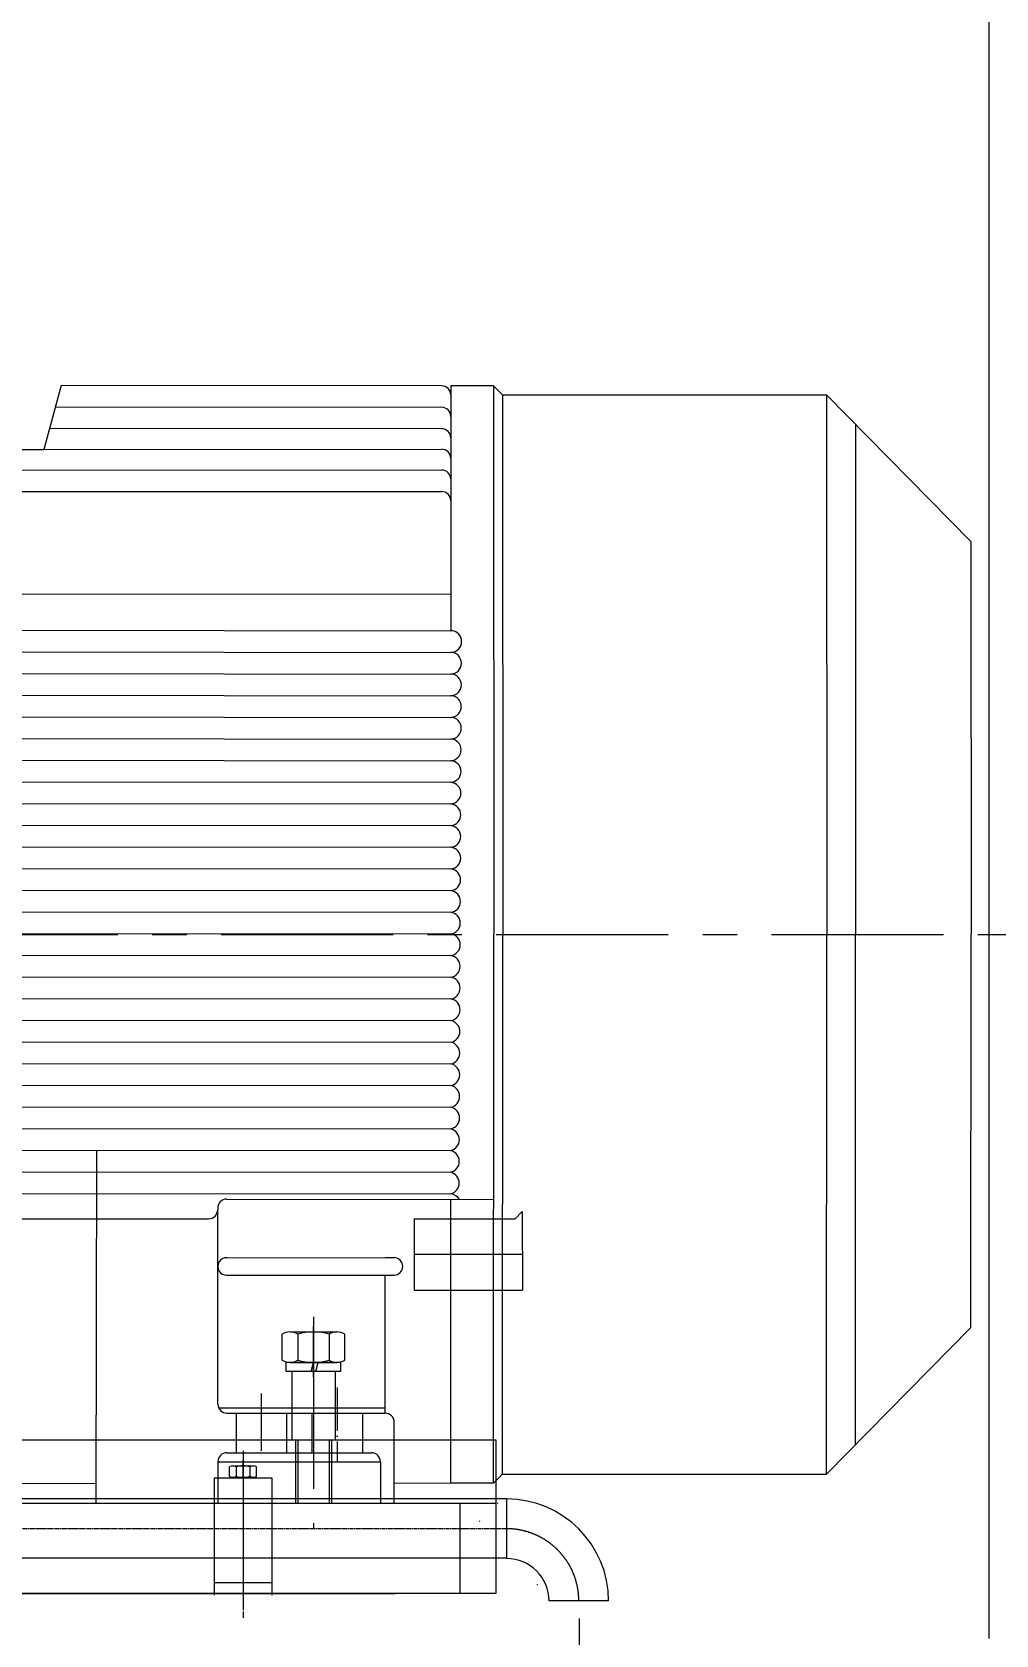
# Model space of a CAD drawing. Header units: millimetres. Extents: x 1925 to 561113, y 7411 to 433459.
# Drawn here: x 497628 to 511187, y 176306 to 198861 of the extents above; entities that cross this region are included whole.
import ezdxf

# ---------------------------------------------------------------- set-up
doc = ezdxf.new("R2010")
doc.units = ezdxf.units.MM
doc.header["$LTSCALE"] = 25.4
for name, pattern in [('ACAD_ISO02W100', [15, 12, -3]), ('ACAD_ISO04W100', [30, 24, -3, 0, -3]), ('CENTER', [50.8, 31.75, -6.35, 6.35, -6.35]), ('CHAIN', [0.7087, 0.4724, -0.0591, 0.1181, -0.0591]), ('EB_DASHDOT', [39, 30, -3, 3, -3])]:
    doc.linetypes.add(name, pattern=pattern)
doc.layers.get('Defpoints').update_dxf_attribs({"lineweight": 5})
for name, color, linetype, lineweight in [('CAXA0', 7, 'Continuous', 5), ('CAXA1', 5, 'CENTER', 5), ('CAXA3', 7, 'Continuous', 5), ('图层1', 1, 'ACAD_ISO04W100', 5), ('虚线', 6, 'ACAD_ISO02W100', 5)]:
    doc.layers.add(name, color=color, linetype=linetype, lineweight=lineweight)
doc.styles.add('Roman', font='romans')
doc.styles.get("Standard").update_dxf_attribs({"font": 'arial.ttf'})
doc.dimstyles.new('ISO-25', dxfattribs={"dimscale": 30, "dimtxt": 38.1, "dimasz": 38.1, "dimexe": 50.8, "dimexo": 50.8, "dimgap": 15.875, "dimtad": 1, "dimtih": 1, "dimtoh": 1, "dimdec": 1, "dimlfac": 0.03937, "dimdsep": 46, "dimtxsty": 'Standard', "dimcen": 63.5, "dimclrd": 7, "dimclre": 7, "dimclrt": 7, "dimadec": 0, "dimazin": 0, "dimtfac": 1, "dimtdec": 1, "dimtmove": 0, "dimatfit": 3, "dimfxl": 25.4, "dimlwd": 5, "dimlwe": 5, "dimarcsym": 0})

# ---------------------------------------------------------------- blocks, each defined once
blk = doc.blocks.new('*D10')
at = {"color": 7, "linetype": 'Continuous', "lineweight": 5, "transparency": 16777216}
for p, q in [((512610, 208005), (523827, 208005)), ((522303, 206862), (522303, 194228)), ((522303, 165968), (522303, 189084)), ((515214, 164825), (523827, 164825))]:
    blk.add_line(p, q, dxfattribs=at)
at = {"color": 7, "transparency": 16777216}
for points in [[(522113, 206862), (522494, 206862), (522303, 208005)], [(522113, 165968), (522494, 165968), (522303, 164825)]]:
    blk.add_solid(points, dxfattribs=at)
at = {"layer": 'Defpoints', "color": 0, "transparency": 16777216}
for p in [(511086, 208005), (513690, 164825), (522303, 164825)]:
    blk.add_point(p, dxfattribs=at)
at = {"color": 7, "lineweight": 5, "transparency": 16777216, "insert": (522303, 191656), "char_height": 4191, "attachment_point": 5, "style": 'Roman'}
blk.add_mtext('1700', dxfattribs=at)

msp = doc.modelspace()

# ---------------------------------------------------------------- linework, layer by layer
at = {"color": 7, "lineweight": 5}
for p, q in [((511086.47, 208004.67), (511086.47, 176254.74)), ((498038.86, 193886.74), (497793.37, 192988.77)), ((503391.66, 193882.44), (498038.86, 193886.74)), ((504120.46, 193882.34), (503518.55, 193882.34)), ((503518.55, 193882.34), (503518.55, 193755.44)), ((503518.55, 193755.44), (503518.55, 192862.88)), ((504120.33, 193882.34), (504124.29, 186160.75)), ((504247.46, 193755.35), (504120.46, 193882.34)), ((504247.39, 193755.43), (504251.29, 186160.75)), ((504247.46, 193755.35), (508803.17, 193755.34)), ((508803.17, 193755.34), (508806.77, 186159.79)), ((508803.17, 193755.34), (510836.15, 191691.63)), ((503391.66, 193580.18), (497953.98, 193576.27)), ((509209.77, 193342.59), (509213.17, 186159.98)), ((503391.66, 193277.92), (497873.06, 193280.25)), ((489514.3, 192986.49), (497793.37, 192988.77)), ((497793.37, 192988.77), (503391.53, 192989.88)), ((503518.55, 192862.88), (503518.55, 192466.76)), ((489514.87, 192701.42), (503391.59, 192697.39)), ((489514.78, 192399.16), (503391.59, 192395.13)), ((503518.55, 192570.39), (503518.55, 192268.13)), ((503518.55, 192268.13), (503518.55, 190436.81)), ((510836.15, 191691.63), (510838.76, 186160.75)), ((494298.4, 190957.88), (503518.55, 190951.36)), ((488696.97, 190449.4), (503518.55, 190436.81)), ((488703.93, 190144.6), (503518.55, 190132.01)), ((488705.49, 189839.79), (503518.55, 189827.21)), ((488707.14, 189534.99), (503518.55, 189522.41)), ((488700.42, 189230.2), (503518.55, 189217.61)), ((488708.38, 188925.39), (503518.55, 188912.81)), ((488711.8, 188620.59), (503518.55, 188608.01)), ((488690.34, 188315.81), (503518.55, 188303.21)), ((488714.95, 188010.99), (503518.55, 187998.41)), ((488716.53, 187706.19), (503518.55, 187693.62)), ((488709.62, 187401.39), (503518.55, 187388.82)), ((488709.06, 187096.6), (503518.55, 187084.02)), ((488721.26, 186791.79), (503518.55, 186779.22)), ((488722.84, 186486.99), (503518.55, 186474.42)), ((488725.21, 186182.18), (503518.55, 186169.62)), ((504120.33, 178439.17), (504124.29, 186160.75)), ((504247.39, 178566.07), (504251.29, 186160.75)), ((508803.17, 178566.17), (508806.77, 186161.71)), ((508806.77, 186161.71), (508806.77, 186161.71)), ((509209.77, 178978.91), (509213.17, 186161.52)), ((509213.17, 186161.52), (509213.17, 186161.52)), ((510836.15, 180629.88), (510838.76, 186160.75)), ((510838.76, 186160.75), (510838.76, 186160.75)), ((488710.69, 185877.4), (503518.55, 185864.82)), ((488709.84, 185572.6), (503518.55, 185560.02)), ((488712.3, 185267.8), (503518.55, 185255.22)), ((488718.8, 184962.99), (503518.55, 184950.42)), ((488732.3, 184658.18), (503518.55, 184645.62)), ((488733.88, 184353.38), (503518.55, 184340.82)), ((488735.46, 184048.58), (503518.55, 184036.02)), ((488737.04, 183743.78), (503518.55, 183731.22)), ((488738.61, 183438.98), (503518.55, 183426.42)), ((488740.19, 183134.18), (503518.55, 183121.62)), ((498529.71, 178159.77), (498538.25, 183125.85)), ((488741.77, 182829.38), (503518.55, 182816.82)), ((488723.76, 182524.59), (503518.55, 182512.02)), ((500239.31, 182311.67), (500239.31, 182289.37)), ((500242.14, 179553.2), (500239.31, 182288.84)), ((500366.51, 182438.67), (504122.38, 182432.8)), ((503518.55, 178439.17), (503517.59, 182433.74)), ((504524.66, 182264.64), (504422.42, 182162.48)), ((504524.66, 182264.64), (504525.43, 181158.43)), ((493321.03, 182157.6), (500112.4, 182162.37)), ((503001.37, 182160.18), (504422.42, 182162.48)), ((503001.37, 182160.18), (503001.37, 181158.47)), ((500363.6, 181614.05), (502595.69, 181614.82)), ((502595.69, 181614.82), (502722.72, 181614.7)), ((503001.37, 181664.33), (503804.57, 181663.56)), ((503804.57, 181663.56), (504525.08, 181662.87)), ((500360.7, 181367.14), (502722.67, 181368.62)), ((502595.29, 179425.45), (502595.65, 181368.54)), ((503001.37, 181158.47), (504525.43, 181158.43)), ((508803.17, 178566.17), (510836.15, 180629.88)), ((500252.37, 179503.42), (502595.3, 179501.76)), ((500369.09, 179426.36), (502595.29, 179425.45)), ((500498.17, 179426.31), (500497.22, 178868.93)), ((501208.58, 179426.02), (501208.42, 178868.73)), ((501564.18, 179425.87), (501564.02, 178868.64)), ((502275.38, 179425.58), (502275.22, 178868.44)), ((502720.7, 178159.77), (502722.24, 179298.28)), ((489168.8, 179048.87), (504152.24, 179048.87)), ((500370.22, 178868.96), (502402.22, 178868.41)), ((501367.12, 179048.87), (501367.12, 178159.87)), ((501806.38, 179048.87), (501806.38, 178159.87)), ((504152.24, 179048.87), (504152.24, 176889.75)), ((500243.19, 178742), (500243.02, 178159.77)), ((500243.19, 178742), (502529.18, 178741.37)), ((502529.18, 178741.37), (502529.01, 178159.77)), ((498530.08, 178435.16), (493703.52, 178431.28)), ((500189.93, 178517.63), (501002.73, 178517.63)), ((500189.93, 178517.63), (500189.93, 176866.84)), ((501002.73, 178517.63), (501002.73, 176866.84)), ((503518.55, 178439.17), (502721.08, 178438.53)), ((504120.46, 178439.17), (503518.55, 178439.17)), ((504247.46, 178566.15), (504120.46, 178439.17)), ((504247.46, 178566.15), (508803.17, 178566.17)), ((504303.32, 178223.1), (485531.59, 178223.1)), ((504303.32, 178223.1), (504303.32, 177380.69)), ((489311.32, 178159.87), (504152.24, 178159.87)), ((498529.71, 178159.77), (502720.7, 178159.77)), ((503644.24, 178159.87), (503644.24, 176889.75)), ((504303.32, 177384.9), (485531.59, 177384.9)), ((504152.24, 176889.75), (467322.37, 176889.75)), ((487116.09, 176889.74), (502737.06, 176889.74)), ((487116.15, 176889.75), (502737.11, 176889.75)), ((500189.93, 177044.43), (501002.73, 177044.43)), ((505738.41, 176783.79), (504900.22, 176783.79))]:
    msp.add_line(p, q, dxfattribs=at)
for centre, radius, start, end in [((503391.55, 193755.44), 127, 0, 89.953975), ((503391.55, 193453.18), 127, 0, 89.953975), ((503391.55, 193150.92), 127, 0, 89.953975), ((503391.55, 192862.88), 127, 0, 90.011296), ((503391.55, 192570.39), 127, 0, 89.983354), ((503391.55, 192268.13), 127, 0, 89.983354), ((503518.4, 190284.41), 152.4, 270.059162, 89.940838), ((503515.85, 189979.61), 152.42, 271.017855, 88.982145), ((503515.59, 189674.81), 152.43, 271.11536, 88.88464), ((503514.22, 189370.01), 152.46, 271.627864, 88.372136), ((503513.43, 189065.21), 152.49, 271.926913, 88.073087), ((503511.67, 188760.41), 152.56, 272.586713, 87.413287), ((503511.01, 188455.61), 152.59, 272.831881, 87.168119), ((503508.11, 188150.81), 152.76, 273.920381, 86.079619), ((503506.85, 187846.01), 152.85, 274.391707, 85.608293), ((503505.77, 187541.22), 152.94, 274.795485, 85.204515), ((503504.8, 187236.42), 153.02, 275.157566, 84.842434), ((503503.06, 186931.62), 153.19, 275.804912, 84.195088), ((503501.34, 186626.82), 153.37, 276.445373, 83.554627), ((503498.7, 186322.02), 153.69, 277.422136, 82.577864), ((503498.86, 186017.22), 153.67, 277.364703, 82.635297), ((503496.27, 185712.42), 154.02, 278.320326, 81.679674), ((503496.57, 185407.62), 153.98, 278.208762, 81.791238), ((503494.68, 185102.82), 154.26, 278.903526, 81.096474), ((503491.49, 184798.02), 154.78, 280.068255, 79.931745), ((503489.36, 184493.22), 155.17, 280.843349, 79.156651), ((503488.73, 184188.42), 155.29, 281.071387, 78.928613), ((503487.23, 183883.62), 155.59, 281.615946, 78.384054), ((503485.16, 183578.82), 156.02, 282.359979, 77.640021), ((503482.54, 183274.02), 156.6, 283.29584, 76.70416), ((503481.59, 182969.22), 156.82, 283.632501, 76.367499), ((503479.6, 182664.42), 157.3, 284.339191, 75.660809), ((503494.36, 182339.08), 174.63, 32.750342, 82.036113), ((500112.31, 182289.37), 127, 270.040274, 0), ((500366.31, 182311.67), 127, 89.910455, 180), ((500363.59, 181490.58), 123.48, 88.514471, 271.411625), ((502719.16, 181491.66), 123.09, 271.633065, 88.342223), ((500369.14, 179553.36), 127, 180.073802, 269.976552), ((502595.24, 179298.45), 127, 359.922833, 89.976552), ((500370.19, 178741.97), 127, 89.984246, 179.983415), ((502402.18, 178741.41), 127, 359.983415, 89.984246)]:
    msp.add_arc(centre, radius, start, end, dxfattribs=at)
at = {"layer": 'CAXA0', "color": 7, "lineweight": 5}
for p, q in [((501146.81, 180173.51), (501146.81, 180537.89)), ((501256.8, 180570.33), (501916.71, 180570.33)), ((501366.78, 180537.89), (501366.78, 180173.51)), ((501806.72, 180537.89), (501806.72, 180173.51)), ((502026.69, 180173.51), (502026.69, 180537.89)), ((501970.29, 180141.07), (501203.21, 180141.07)), ((501203.21, 180014.07), (501203.21, 180141.07)), ((501970.29, 180014.07), (501203.21, 180014.07)), ((501256.8, 180141.07), (501916.71, 180141.07)), ((501553.88, 180014.07), (501558.29, 180030.51)), ((501558.29, 180030.51), (501587.91, 180141.07)), ((501619.62, 180014.07), (501653.65, 180141.07)), ((501970.29, 180014.07), (501970.29, 180141.07)), ((500406.12, 178538.86), (500406.12, 178670.85)), ((500453.78, 178686.14), (500739.74, 178686.14)), ((500501.44, 178670.85), (500501.44, 178538.86)), ((500692.08, 178670.85), (500692.08, 178538.86)), ((500787.4, 178538.86), (500787.4, 178670.85)), ((500453.78, 178523.58), (500739.74, 178523.58))]:
    msp.add_line(p, q, dxfattribs=at)
for centre, radius, start, end in [((501256.8, 180367.66), 202.66, 57.132768, 122.867232), ((501586.75, 179808.33), 762, 73.221345, 106.778655), ((501916.71, 180367.66), 202.66, 57.132768, 122.867232), ((501256.8, 180343.73), 202.66, 237.132768, 302.867232), ((501586.75, 180903.07), 762, 253.221345, 286.778655), ((501916.71, 180343.73), 202.66, 237.132768, 302.867232), ((500453.78, 178604.2), 81.93, 54.42999, 125.57001), ((500596.76, 178381.34), 304.8, 71.776086, 108.223914), ((500739.74, 178604.2), 81.93, 54.42999, 125.57001), ((500453.78, 178605.51), 81.93, 234.42999, 305.57001), ((500596.76, 178828.38), 304.8, 251.776086, 288.223914), ((500739.74, 178605.51), 81.93, 234.42999, 305.57001)]:
    msp.add_arc(centre, radius, start, end, dxfattribs=at)
at = {"layer": 'CAXA1', "linetype": 'CENTER', "lineweight": 5, "ltscale": 3}
for p, q in [((415126.56, 186160.81), (514393.94, 186160.81)), ((501586.75, 180782.29), (501586.75, 177804)), ((500596.33, 178896.32), (500596.33, 176654.16)), ((504176.89, 178163.4), (504176.89, 178159.58)), ((504176.89, 178159.58), (504180.68, 178159.58)), ((503922.85, 177909.53), (503922.85, 177905.72)), ((503922.85, 177909.5), (503922.85, 177905.69)), ((503922.85, 177905.72), (503926.64, 177905.72)), ((503922.85, 177905.69), (503926.64, 177905.69)), ((504733.11, 177020.47), (504733.11, 177016.66)), ((504733.11, 177020.44), (504733.11, 177016.63)), ((504733.11, 177016.66), (504736.9, 177016.66)), ((504733.11, 177016.63), (504736.89, 177016.63)), ((500596.33, 176635.98), (500596.33, 176548.52)), ((505323.17, 176534.56), (505323.17, 175925.5))]:
    msp.add_line(p, q, dxfattribs=at)
at = {"layer": 'CAXA1', "linetype": 'EB_DASHDOT', "lineweight": 5}
for p, q in [((501586.75, 180108.63), (501586.75, 180646.53)), ((501586.75, 179937.87), (501586.75, 180217.27)), ((500596.76, 178508.29), (500596.76, 178762.34))]:
    msp.add_line(p, q, dxfattribs=at)
at = {"layer": 'CAXA1', "linetype": 'CENTER', "lineweight": 5}
msp.add_line((500852.98, 179704.97), (500852.67, 178741.83), dxfattribs=at)
at = {"layer": 'CAXA1', "linetype": 'CENTER', "lineweight": 5, "ltscale": 3}
msp.add_arc((504303.32, 176783.79), 1016, 0, 90, dxfattribs=at)
at = {"layer": 'CAXA3', "color": 7, "linetype": 'Continuous', "lineweight": 5}
for p, q in [((501332.75, 179048.87), (501332.75, 178159.87)), ((501840.75, 179048.87), (501840.75, 178159.87))]:
    msp.add_line(p, q, dxfattribs=at)
for radius in [1435.1, 596.9]:
    msp.add_arc((504303.32, 176783.79), radius, 0, 90, dxfattribs=at)
at = {"layer": '图层1', "color": 7, "lineweight": 5}
msp.add_line((501920.57, 179789.22), (501919.88, 178741.54), dxfattribs=at)
at = {"layer": '虚线', "color": 7, "lineweight": 5, "ltscale": 5}
for p, q in [((501281.95, 180014.07), (501281.95, 179048.87)), ((501891.55, 180014.07), (501891.55, 179048.87))]:
    msp.add_line(p, q, dxfattribs=at)
at = {"layer": '虚线', "color": 7, "linetype": 'CHAIN', "lineweight": 5, "ltscale": 5}
msp.add_line((478060.53, 177804), (504303.32, 177804), dxfattribs=at)

# ---------------------------------------------------------------- dimensions: what is measured, and where the dimension line sits
at = {"color": 7, "lineweight": 5}
dim = msp.add_linear_dim(base=(522303.42, 164824.77), p1=(511086.47, 208004.67), p2=(513689.78, 164824.77), angle=90, dimstyle='ISO-25', override={"dimscale": 30, "dimtxt": 139.7, "dimpost": '\\X', "dimtxsty": 'Roman', "dimtmove": 1}, dxfattribs=at)
dim.commit()
dim.dimension.update_dxf_attribs({"geometry": '*D10', "text_midpoint": (522303.42, 191655.87), "dimtype": 160})

doc.saveas('drawing.dxf')
